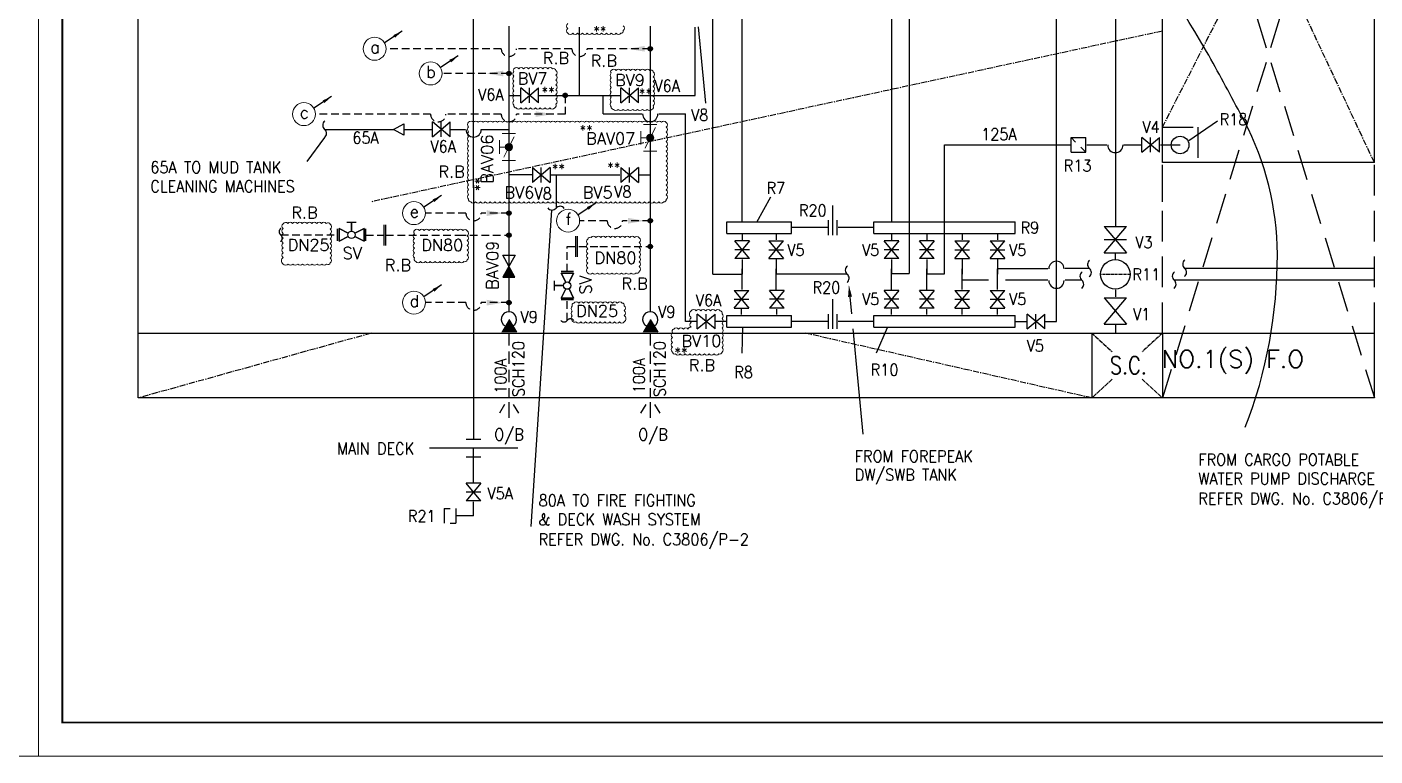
# Model space of a CAD drawing. Header units: millimetres. Extents: x 1638 to 3309, y -435 to 1865.
# Drawn here: x 2472.4 to 2751.9, y -434.9 to -283.7 of the extents above; entities that cross this region are included whole.
import ezdxf
from ezdxf.enums import TextEntityAlignment as Align

# ---------------------------------------------------------------- set-up
doc = ezdxf.new("R2010")
doc.units = ezdxf.units.MM
for name, pattern in [('CENTER', [2, 1.25, -0.25, 0.25, -0.25]), ('CENTER2', [1.125, 0.75, -0.125, 0.125, -0.125]), ('DASHEDX2', [1.5, 1, -0.5]), ('HIDDEN', [9.525, 6.35, -3.175]), ('HIDDEN2', [0.1875, 0.125, -0.0625]), ('SHORT_DASH', [3, 1.5, -1.5])]:
    doc.linetypes.add(name, pattern=pattern)
for name, color, linetype, lineweight in [('ballast', 1, 'HIDDEN', 25), ('Piping-Primary System', 8, 'Continuous', 15), ('Template', 7, 'Continuous', 0), ('VALVES', 7, 'Continuous', 15)]:
    doc.layers.add(name, color=color, linetype=linetype, lineweight=lineweight)
for name, color, linetype in [('Ballst existing', 1, 'DASHEDX2'), ('Frame', 243, 'Continuous'), ('Lining', 151, 'Continuous'), ('RED-1', 1, 'Continuous'), ('Ref-1', 6, 'CENTER'), ('Ref-2', 6, 'HIDDEN'), ('SymbolsOnDrawingSheet', 1, 'Continuous'), ('TEXT', 4, 'Continuous')]:
    doc.layers.add(name, color=color, linetype=linetype)
doc.styles.add('ROMANS', font='ROMANS.SHX')
doc.styles.add('SEDS_Romans', font='romans.shx')
doc.dimstyles.new('S1', dxfattribs={"dimtxt": 2, "dimasz": 2, "dimexe": 0.6, "dimexo": 0.7, "dimgap": 0.5, "dimtad": 1, "dimdec": 0, "dimtxsty": 'ROMANS', "dimcen": 0, "dimclrd": 1, "dimclre": 1, "dimclrt": 1, "dimadec": 0, "dimazin": 0, "dimtfac": 1, "dimtdec": 0, "dimtmove": 0, "dimatfit": 3, "dimfxl": 1, "dimlwd": -1, "dimlwe": -1, "dimarcsym": 1})

# ---------------------------------------------------------------- blocks, each defined once
blk = doc.blocks.new('BACK')
at = {"layer": 'Template', "ltscale": 30}
blk.add_lwpolyline([(0, 45428), (63809, 45428), (63809, 0), (0, 0)], close=True, dxfattribs=at)
blk = doc.blocks.new('Arrow ex')
at = {"layer": 'Ballst existing'}
blk.add_solid([(0, -0.59), (-3.53, 0), (0, 0.59)], dxfattribs=at)
blk.add_solid([(0, -0.59), (-3.53, 0), (0, 0.59)], dxfattribs=at)
blk = doc.blocks.new('BUT_VLV')
h = blk.add_hatch(color=1)
h.paths.add_polyline_path([(5038.49, -990.7, 0.116434), (5038.23, -989.63), (5036.09, -990.7), (5033.95, -991.77, 0.791418)])
h.paths.add_polyline_path([(5036.09, -990.7), (5038.23, -989.63, 0.284079), (5036.09, -988.3)])
h.paths.add_polyline_path([(5036.09, -988.3, 0.414214), (5033.7, -990.7, 0.116434), (5033.95, -991.77), (5036.09, -990.7)])
at = {"color": 1}
blk.add_circle((5036.09, -990.7), 2.4, dxfattribs=at)
at = {"layer": 'Piping-Primary System', "color": 1}
for p, q in [((5027.23, -986.27), (5027.23, -995.13)), ((5031.66, -984.4), (5040.52, -984.4)), ((5042.87, -987.31), (5036.09, -990.7)), ((5042.87, -987.31), (5036.09, -990.7)), ((5044.95, -986.27), (5044.95, -995.13)), ((5029.32, -994.08), (5036.09, -990.7)), ((5029.32, -994.08), (5036.09, -990.7))]:
    blk.add_line(p, q, dxfattribs=at)
blk.add_lwpolyline([(5036.09, -984.4), (5036.09, -990.7)], dxfattribs=at)
blk = doc.blocks.new('A$C22BA1FAA')
at = {"layer": 'ballast', "ltscale": 0.05, "xscale": -1}
blk.add_blockref('Arrow ex', (-3.53, 0), dxfattribs=at)
blk = doc.blocks.new('A$C72DB4BAD')
at = {"layer": 'TEXT'}
blk.add_leader([(-3.27, -2.97), (0, 0)], dimstyle='S1', override={"dimgap": 0.5, "dimtad": 0}, dxfattribs=at)

msp = doc.modelspace()

# ---------------------------------------------------------------- hatches: boundary and pattern name
at = {"layer": 'ballast'}
h = msp.add_hatch(color=1, dxfattribs=at)
h.dxf.hatch_style = 1
h.paths.add_polyline_path([(2601.62, -287.76), (2601.62, -288.66, 0.414214), (2602.06, -288.21, 0.414214)])
h.paths.add_polyline_path([(2601.62, -287.76, 0.414214), (2601.17, -288.21), (2601.62, -288.21)])
h.paths.add_polyline_path([(2601.62, -288.21), (2601.17, -288.21, 0.414214), (2601.62, -288.66)])
h = msp.add_hatch(color=1, dxfattribs=at)
h.dxf.hatch_style = 1
h.paths.add_polyline_path([(2601.62, -287.76), (2601.62, -288.66, 0.414214), (2602.06, -288.21, 0.414214)])
h.paths.add_polyline_path([(2601.62, -287.76, 0.414214), (2601.17, -288.21), (2601.62, -288.21)])
h.paths.add_polyline_path([(2601.62, -288.21), (2601.17, -288.21, 0.414214), (2601.62, -288.66)])
h = msp.add_hatch(color=1, dxfattribs=at)
h.dxf.hatch_style = 1
h.paths.add_polyline_path([(2572.31, -292.88), (2572.31, -293.77, 0.414214), (2572.76, -293.33, 0.414214)])
h.paths.add_polyline_path([(2572.31, -292.88, 0.414214), (2571.87, -293.33), (2572.31, -293.33)])
h.paths.add_polyline_path([(2572.31, -293.33), (2571.87, -293.33, 0.414214), (2572.31, -293.77)])
h = msp.add_hatch(color=1, dxfattribs=at)
h.dxf.hatch_style = 1
h.paths.add_polyline_path([(2583.98, -297.42), (2583.98, -298.31, 0.414214), (2584.42, -297.87, 0.414214)])
h.paths.add_polyline_path([(2583.98, -297.42, 0.414214), (2583.53, -297.87), (2583.98, -297.87)])
h.paths.add_polyline_path([(2583.98, -297.87), (2583.53, -297.87, 0.414214), (2583.98, -298.31)])
h = msp.add_hatch(color=1, dxfattribs=at)
h.dxf.hatch_style = 1
h.paths.add_polyline_path([(2583.98, -297.42), (2583.98, -298.31, 0.414214), (2584.42, -297.87, 0.414214)])
h.paths.add_polyline_path([(2583.98, -297.42, 0.414214), (2583.53, -297.87), (2583.98, -297.87)])
h.paths.add_polyline_path([(2583.98, -297.87), (2583.53, -297.87, 0.414214), (2583.98, -298.31)])
h = msp.add_hatch(color=1, dxfattribs=at)
h.dxf.hatch_style = 1
h.paths.add_polyline_path([(2572.31, -321.85), (2572.31, -322.74, 0.414214), (2572.76, -322.29, 0.414214)])
h.paths.add_polyline_path([(2572.31, -321.85, 0.414214), (2571.87, -322.29), (2572.31, -322.29)])
h.paths.add_polyline_path([(2572.31, -322.29), (2571.87, -322.29, 0.414214), (2572.31, -322.74)])
h = msp.add_hatch(color=1, dxfattribs=at)
h.dxf.hatch_style = 1
h.paths.add_polyline_path([(2601.62, -323.42), (2601.62, -324.32, 0.414214), (2602.06, -323.87, 0.414214)])
h.paths.add_polyline_path([(2601.62, -323.42, 0.414214), (2601.17, -323.87), (2601.62, -323.87)])
h.paths.add_polyline_path([(2601.62, -323.87), (2601.17, -323.87, 0.414214), (2601.62, -324.32)])
h = msp.add_hatch(color=1, dxfattribs=at)
h.dxf.hatch_style = 1
h.paths.add_polyline_path([(2572.31, -326.42), (2572.31, -327.31, 0.414214), (2572.76, -326.86, 0.414214)])
h.paths.add_polyline_path([(2572.31, -326.42, 0.414214), (2571.87, -326.86), (2572.31, -326.86)])
h.paths.add_polyline_path([(2572.31, -326.86), (2571.87, -326.86, 0.414214), (2572.31, -327.31)])
h = msp.add_hatch(color=1, dxfattribs=at)
h.dxf.hatch_style = 1
h.paths.add_polyline_path([(2601.62, -328.77), (2601.62, -329.66, 0.414214), (2602.06, -329.22, 0.414214)])
h.paths.add_polyline_path([(2601.62, -328.77, 0.414214), (2601.17, -329.22), (2601.62, -329.22)])
h.paths.add_polyline_path([(2601.62, -329.22), (2601.17, -329.22, 0.414214), (2601.62, -329.66)])
h = msp.add_hatch(color=1, dxfattribs=at)
h.dxf.hatch_style = 1
h.paths.add_polyline_path([(2573.51, -335.59), (2572.26, -333.27), (2570.97, -335.59)])
h = msp.add_hatch(color=1, dxfattribs=at)
h.dxf.hatch_style = 1
h.paths.add_polyline_path([(2572.31, -340.4), (2572.31, -341.29, 0.414214), (2572.76, -340.85, 0.414214)])
h.paths.add_polyline_path([(2572.31, -340.4, 0.414214), (2571.87, -340.85), (2572.31, -340.85)])
h.paths.add_polyline_path([(2572.31, -340.85), (2571.87, -340.85, 0.414214), (2572.31, -341.29)])

# ---------------------------------------------------------------- linework, layer by layer
at = {"color": 8}
for p, q in [((2574.76, -299.39), (2574.76, -296.34)), ((2574.76, -299.39), (2578.42, -296.34)), ((2578.42, -299.39), (2574.76, -296.34)), ((2576.59, -299.39), (2576.59, -296.34)), ((2578.42, -299.39), (2578.42, -296.34)), ((2595.51, -299.39), (2599.17, -296.34)), ((2599.17, -299.39), (2595.51, -296.34)), ((2595.51, -299.39), (2595.51, -296.34)), ((2597.34, -299.39), (2597.34, -296.34)), ((2599.17, -299.39), (2599.17, -296.34)), ((2548.39, -304.92), (2550.5, -303.75)), ((2550.5, -303.75), (2550.5, -306.09)), ((2560.1, -306.45), (2556.44, -303.39)), ((2556.44, -306.45), (2560.1, -303.39)), ((2556.44, -306.45), (2556.44, -303.39)), ((2558.27, -306.45), (2558.27, -303.39)), ((2560.1, -306.45), (2560.1, -303.39)), ((2550.5, -306.09), (2548.39, -304.92)), ((2707.23, -309.68), (2703.56, -306.63)), ((2703.56, -309.68), (2707.23, -306.63)), ((2703.56, -309.68), (2703.56, -306.63)), ((2705.39, -309.68), (2705.39, -306.63)), ((2707.23, -309.68), (2707.23, -306.63)), ((2577.19, -312.86), (2577.19, -315.91)), ((2580.86, -312.86), (2577.19, -315.91)), ((2577.19, -312.86), (2580.86, -315.91)), ((2579.02, -315.91), (2579.02, -312.86)), ((2580.86, -312.86), (2580.86, -315.91)), ((2595.51, -312.86), (2595.51, -315.91)), ((2599.17, -312.86), (2595.51, -315.91)), ((2595.51, -312.86), (2599.17, -315.91)), ((2597.34, -315.91), (2597.34, -312.86)), ((2599.17, -312.86), (2599.17, -315.91)), ((2639.46, -326.83), (2639.46, -320.72)), ((2638.55, -326.83), (2638.55, -323.77)), ((2640.38, -326.83), (2640.38, -323.77)), ((2695.77, -325.03), (2700.35, -325.03)), ((2695.77, -325.03), (2700.35, -330.52)), ((2695.77, -330.52), (2700.35, -325.03)), ((2622.2, -328.05), (2619.15, -331.71)), ((2622.2, -331.71), (2619.15, -328.05)), ((2622.2, -328.05), (2619.15, -328.05)), ((2622.2, -329.88), (2619.15, -329.88)), ((2626.2, -331.71), (2629.25, -328.05)), ((2626.2, -328.05), (2629.25, -331.71)), ((2626.2, -328.05), (2629.25, -328.05)), ((2626.2, -329.88), (2629.25, -329.88)), ((2653.2, -331.71), (2650.15, -328.05)), ((2653.2, -328.05), (2650.15, -331.71)), ((2653.2, -328.05), (2650.15, -328.05)), ((2653.2, -329.88), (2650.15, -329.88)), ((2660.53, -328.05), (2657.47, -331.71)), ((2660.53, -331.71), (2657.47, -328.05)), ((2660.53, -328.05), (2657.47, -328.05)), ((2660.53, -329.88), (2657.47, -329.88)), ((2664.8, -331.71), (2667.85, -328.05)), ((2664.8, -328.05), (2667.85, -331.71)), ((2664.8, -328.05), (2667.85, -328.05)), ((2664.8, -329.88), (2667.85, -329.88)), ((2672.12, -328.05), (2675.18, -331.71)), ((2672.12, -331.71), (2675.18, -328.05)), ((2672.12, -328.05), (2675.18, -328.05)), ((2672.12, -329.88), (2675.18, -329.88)), ((2695.77, -327.77), (2700.35, -327.77)), ((2622.2, -331.71), (2619.15, -331.71)), ((2626.2, -331.71), (2629.25, -331.71)), ((2653.2, -331.71), (2650.15, -331.71)), ((2660.53, -331.71), (2657.47, -331.71)), ((2664.8, -331.71), (2667.85, -331.71)), ((2672.12, -331.71), (2675.18, -331.71)), ((2695.77, -330.52), (2700.35, -330.52)), ((2619.02, -338.33), (2622.07, -338.33)), ((2619.02, -338.33), (2622.07, -342)), ((2619.02, -342), (2622.07, -338.33)), ((2619.02, -340.16), (2622.07, -340.16)), ((2629.39, -342), (2626.34, -338.33)), ((2629.39, -338.33), (2626.34, -342)), ((2629.39, -338.33), (2626.34, -338.33)), ((2629.39, -340.16), (2626.34, -340.16)), ((2639.46, -346.27), (2639.46, -340.16)), ((2653.2, -342), (2650.15, -338.33)), ((2653.2, -338.33), (2650.15, -342)), ((2653.2, -338.33), (2650.15, -338.33)), ((2653.2, -340.16), (2650.15, -340.16)), ((2660.53, -338.33), (2657.47, -338.33)), ((2660.53, -338.33), (2657.47, -342)), ((2660.53, -342), (2657.47, -338.33)), ((2660.53, -340.16), (2657.47, -340.16)), ((2664.8, -342), (2667.85, -338.33)), ((2664.8, -338.33), (2667.85, -342)), ((2664.8, -338.33), (2667.85, -338.33)), ((2664.8, -340.16), (2667.85, -340.16)), ((2672.12, -338.33), (2675.18, -338.33)), ((2672.12, -338.33), (2675.18, -342)), ((2672.12, -342), (2675.18, -338.33)), ((2672.12, -340.16), (2675.18, -340.16)), ((2695.78, -339.86), (2700.36, -345.35)), ((2695.78, -345.35), (2700.36, -339.86)), ((2695.78, -339.86), (2700.36, -339.86)), ((2615.05, -346.27), (2611.38, -343.22)), ((2611.38, -346.27), (2615.05, -343.22)), ((2611.38, -346.27), (2611.38, -343.22)), ((2613.21, -346.27), (2613.21, -343.22)), ((2615.05, -346.27), (2615.05, -343.22)), ((2619.02, -342), (2622.07, -342)), ((2629.39, -342), (2626.34, -342)), ((2638.55, -346.27), (2638.55, -343.22)), ((2640.38, -346.27), (2640.38, -343.22)), ((2653.2, -342), (2650.15, -342)), ((2660.53, -342), (2657.47, -342)), ((2664.8, -342), (2667.85, -342)), ((2672.12, -342), (2675.18, -342)), ((2679.75, -346.27), (2679.75, -343.22)), ((2683.42, -346.27), (2679.75, -343.22)), ((2679.75, -346.27), (2683.42, -343.22)), ((2681.59, -346.27), (2681.59, -343.22)), ((2683.42, -346.27), (2683.42, -343.22)), ((2695.78, -345.35), (2700.36, -345.35)), ((2555.83, -370.99), (2574.14, -370.99)), ((2563.46, -369.16), (2566.51, -369.16)), ((2563.46, -372.82), (2566.51, -372.82)), ((2566.51, -381.98), (2563.46, -378.32)), ((2566.51, -378.32), (2563.46, -381.98)), ((2566.51, -378.32), (2563.46, -378.32)), ((2566.51, -380.15), (2563.46, -380.15)), ((2566.51, -381.98), (2563.46, -381.98))]:
    msp.add_line(p, q, dxfattribs=at)
at = {"color": 8, "linetype": 'HIDDEN'}
for p, q in [((2707.84, -319.94), (2707.84, -296.75)), ((2707.84, -347.19), (2707.84, -296.75)), ((2751.79, -347.19), (2751.79, -296.75)), ((2707.84, -304.49), (2715.16, -304.49)), ((2715.16, -304.49), (2715.16, -311.82))]:
    msp.add_line(p, q, dxfattribs=at)
at = {"color": 8, "linetype": 'Continuous'}
for p, q in [((2688.91, -309.68), (2688.91, -306.63)), ((2688.91, -306.63), (2691.96, -306.63)), ((2691.96, -309.68), (2691.96, -306.63)), ((2662.66, -308.16), (2688.73, -308.16)), ((2688.91, -309.68), (2691.96, -309.68)), ((2692.15, -308.16), (2696.3, -308.16)), ((2699.84, -308.16), (2703.38, -308.16)), ((2707.41, -308.16), (2711.5, -308.16)), ((2617.49, -324.08), (2630.92, -324.08)), ((2617.49, -326.52), (2617.49, -324.08)), ((2630.92, -326.52), (2630.92, -324.08)), ((2648.01, -324.08), (2677.31, -324.08)), ((2648.01, -326.52), (2648.01, -324.08)), ((2677.31, -326.52), (2677.31, -324.08)), ((2617.49, -326.52), (2630.92, -326.52)), ((2648.01, -326.52), (2677.31, -326.52)), ((2643.04, -339.63), (2643.37, -343.2)), ((2617.49, -343.52), (2630.92, -343.52)), ((2617.49, -345.96), (2617.49, -343.52)), ((2630.92, -345.96), (2630.92, -343.52)), ((2648.01, -343.52), (2677.31, -343.52)), ((2648.01, -345.96), (2648.01, -343.52)), ((2677.31, -345.96), (2677.31, -343.52)), ((2572.31, -344.32), (2573.9, -347)), ((2601.62, -344.32), (2603.2, -347)), ((2617.49, -345.96), (2630.92, -345.96)), ((2643.66, -346.29), (2645.7, -368.13)), ((2648.01, -345.96), (2677.31, -345.96)), ((2693.19, -347.19), (2693.19, -360.62)), ((2707.84, -347.19), (2707.84, -360.62)), ((2751.79, -360.62), (2751.79, -347.19)), ((2751.79, -360.62), (2495.4, -360.62)), ((2571.41, -361.96), (2570.33, -363.76)), ((2572.31, -361.48), (2572.31, -364.75)), ((2573.21, -361.96), (2574.3, -363.76)), ((2600.71, -361.96), (2599.63, -363.76)), ((2601.62, -361.48), (2601.62, -364.75)), ((2602.52, -361.96), (2603.6, -363.76)), ((2558.88, -383.51), (2560.1, -383.51)), ((2558.88, -383.51), (2558.88, -386.56)), ((2561.33, -383.51), (2561.33, -386.56)), ((2560.1, -386.56), (2561.33, -386.56))]:
    msp.add_line(p, q, dxfattribs=at)
at = {"color": 8, "linetype": 'SHORT_DASH'}
msp.add_line((2691.96, -309.68), (2688.91, -306.63), dxfattribs=at)
at = {"color": 8, "linetype": 'HIDDEN2'}
msp.add_line((2695.02, -334.98), (2701.12, -334.98), dxfattribs=at)
at = {"color": 8, "linetype": 'CENTER2'}
for p, q in [((2693.19, -347.19), (2697.4, -351.05)), ((2707.84, -347.19), (2703.62, -351.05)), ((2697.4, -356.75), (2693.19, -360.62)), ((2703.62, -356.75), (2707.84, -360.62))]:
    msp.add_line(p, q, dxfattribs=at)
at = {"color": 8, "linetype": 'Continuous'}
for points in [[(2611.53, -283.64), (2613.06, -299.52)], [(2713.28, -307.25), (2719.27, -303.14)], [(2534.05, -306.63), (2530.4, -311.56)], [(2623.75, -324.17), (2626.63, -318.94)], [(2581.17, -321.66), (2576.87, -387.3)], [(2620.74, -346.06), (2620.64, -351.32)], [(2650.77, -346.06), (2648.45, -351.32)]]:
    msp.add_lwpolyline(points, dxfattribs=at)
at = {"color": 1}
for points in [[(2538.68, -324.13), (2539.67, -324.13), (2540.65, -324.13)], [(2536.75, -328.06), (2536.75, -325.55)], [(2537.09, -328.06), (2537.09, -325.55)], [(2542.26, -328.1), (2542.26, -325.51)], [(2542.62, -328.06), (2542.62, -325.55)], [(2546.41, -329), (2546.41, -324.73)], [(2546.79, -329), (2546.79, -324.73)], [(2586.18, -331.36), (2586.18, -327.09)], [(2586.55, -331.36), (2586.55, -327.09)], [(2585.71, -334.73), (2583.12, -334.73)], [(2585.67, -334.36), (2583.15, -334.36)], [(2581.73, -338.3), (2581.73, -337.31), (2581.73, -336.34)], [(2585.67, -339.9), (2583.15, -339.9)], [(2585.67, -340.24), (2583.15, -340.24)]]:
    msp.add_lwpolyline(points, dxfattribs=at)
for points in [[(2539.67, -326.03), (2539.67, -324.13)], [(2538.98, -326.47), (2537.09, -325.51)], [(2537.09, -325.51), (2537.09, -328.1)], [(2540.36, -326.47), (2542.26, -325.51)], [(2542.26, -325.51), (2542.26, -328.1)], [(2537.09, -328.1), (2538.98, -327.16)], [(2542.26, -328.1), (2540.36, -327.16)], [(2584.08, -336.63), (2583.12, -334.73)], [(2583.12, -334.73), (2585.71, -334.73)], [(2585.71, -334.73), (2584.77, -336.63)], [(2583.64, -337.31), (2581.73, -337.31)], [(2584.08, -338), (2583.12, -339.9)], [(2585.71, -339.9), (2584.77, -338)], [(2583.12, -339.9), (2585.71, -339.9)]]:
    msp.add_lwpolyline(points, close=True, dxfattribs=at)
at = {"color": 8, "linetype": 'Continuous'}
for centre, radius in [((2711.5, -308.16), 1.83), ((2698.07, -334.98), 3.05)]:
    msp.add_circle(centre, radius, dxfattribs=at)
at = {"color": 1}
for centre in [(2539.66, -326.8), (2584.4, -337.32)]:
    msp.add_circle(centre, 0.764, dxfattribs=at)
at = {"color": 8, "linetype": 'Continuous'}
for centre, radius, start, end in [((2521.74, -400.74), 225.09, 31.2901, 36.5794), ((2555.28, -380.36), 185.84, 28.9531, 31.2901), ((2122.52, -619.78), 680.42, 27.73175, 28.95306), ((2601.62, -301.73), 1.59, 180, 0), ((2534.77, -304.08), 1.08, 126.7516, 230.8301), ((2671.72, -331.05), 59.95, 0.2037, 27.7317), ((2533.4, -305.76), 1.08, 306.7516, 50.8301), ((2564.99, -304.92), 1.59, 180, 0), ((2698.07, -308.16), 1.59, 180, 0), ((2581.24, -320.58), 1.08, 216.7516, 320.8301), ((2582.92, -321.95), 1.08, 36.7516, 140.8301), ((2685.86, -333.85), 1.59, 0, 180), ((2693.38, -332.91), 1.08, 126.7516, 230.8301), ((2713.12, -332.91), 1.08, 126.7516, 230.8301), ((2633.67, -331.19), 98, 338.7545, 0.2037), ((2643.15, -334.14), 1.08, 126.7516, 230.8301), ((2641.78, -335.82), 1.08, 306.7516, 50.8301), ((2691.81, -335.36), 1.08, 126.7516, 230.8301), ((2692.01, -334.6), 1.08, 306.7516, 50.8301), ((2710.96, -335.36), 1.08, 126.7516, 230.8301), ((2711.75, -334.6), 1.08, 306.7516, 50.8301), ((2685.86, -336.29), 1.59, 180, 0), ((2690.44, -337.04), 1.08, 306.7516, 50.8301), ((2709.59, -337.04), 1.08, 306.7516, 50.8301), ((2572.31, -344.32), 1.59, 300.5792, 239.4208), ((2601.62, -344.32), 1.59, 300.5792, 239.4208)]:
    msp.add_arc(centre, radius, start, end, dxfattribs=at)
for points in [[(2642.64, -339.67), (2642.81, -337.2), (2643.45, -339.59)], [(2570.73, -347), (2572.31, -344.32), (2573.9, -347)], [(2600.03, -347), (2601.62, -344.32), (2603.2, -347)]]:
    msp.add_solid(points, dxfattribs=at)
at = {"layer": 'ballast', "ltscale": 0.25}
for p, q in [((2570.73, -288.21), (2546.83, -288.21)), ((2585.38, -288.21), (2573.9, -288.21)), ((2601.62, -288.21), (2588.55, -288.21)), ((2572.31, -293.33), (2558.47, -293.33)), ((2583.98, -297.87), (2583.98, -301.76)), ((2556.08, -301.76), (2532.18, -301.76)), ((2570.73, -301.76), (2559.25, -301.76)), ((2583.98, -301.76), (2573.9, -301.76)), ((2563.4, -322.29), (2555, -322.29)), ((2572.31, -322.29), (2566.58, -322.29)), ((2592.7, -323.87), (2586.97, -323.87)), ((2601.62, -323.87), (2595.88, -323.87)), ((2563.4, -340.85), (2555, -340.85)), ((2572.31, -340.85), (2566.58, -340.85))]:
    msp.add_line(p, q, dxfattribs=at)
at = {"layer": 'ballast', "linetype": 'Continuous', "lineweight": 0}
msp.add_lwpolyline([(2596, -283.44, -0.520567), (2596, -284.44, -0.520567), (2595.54, -284.97, -0.520567), (2594.54, -284.97, -0.520567), (2593.54, -284.97, -0.520567), (2592.54, -284.97, -0.520567), (2591.54, -284.97, -0.520567), (2590.54, -284.97, -0.520567), (2589.54, -284.97, -0.520567), (2588.54, -284.97, -0.520567), (2587.54, -284.97, -0.520567), (2586.54, -284.97, -0.520567), (2585.54, -284.97, -0.520567), (2584.54, -284.97, -0.520567), (2584.52, -284, -0.520567), (2584.52, -283, -0.520567)], format="xyb", dxfattribs=at)
for points in [[(2573.36, -292.36, -0.520567), (2574.36, -292.36, -0.520567), (2575.36, -292.36, -0.520567), (2576.36, -292.36, -0.520567), (2577.36, -292.36, -0.520567), (2578.36, -292.36, -0.520567), (2579.36, -292.36, -0.520567), (2580.36, -292.36, -0.520567), (2581.36, -292.36, -0.520567), (2582.03, -292.69, -0.520567), (2582.03, -293.69, -0.520567), (2582.03, -294.69, -0.520567), (2582.03, -295.69, -0.520567), (2582.03, -296.69, -0.520567), (2582.03, -297.69, -0.520567), (2582.03, -298.69, -0.520567), (2582.03, -299.69, -0.520567), (2581.8, -300.46, -0.520567), (2580.8, -300.46, -0.520567), (2579.8, -300.46, -0.520567), (2578.8, -300.46, -0.520567), (2577.8, -300.46, -0.520567), (2576.8, -300.46, -0.520567), (2575.8, -300.46, -0.520567), (2574.8, -300.46, -0.520567), (2573.8, -300.46, -0.520567), (2573.36, -299.91, -0.520567), (2573.36, -298.91, -0.520567), (2573.36, -297.91, -0.520567), (2573.36, -296.91, -0.520567), (2573.36, -295.91, -0.520567), (2573.36, -294.91, -0.520567), (2573.36, -293.91, -0.520567), (2573.36, -292.91, -0.520567)], [(2593.54, -292.69, -0.520567), (2594.54, -292.69, -0.520567), (2595.54, -292.69, -0.520567), (2596.54, -292.69, -0.520567), (2597.54, -292.69, -0.520567), (2598.54, -292.69, -0.520567), (2599.54, -292.69, -0.520567), (2600.54, -292.69, -0.520567), (2601.54, -292.69, -0.520567), (2602.21, -293.01, -0.520567), (2602.21, -294.01, -0.520567), (2602.21, -295.01, -0.520567), (2602.21, -296.01, -0.520567), (2602.21, -297.01, -0.520567), (2602.21, -298.01, -0.520567), (2602.21, -299.01, -0.520567), (2602.21, -300.01, -0.520567), (2601.98, -300.78, -0.520567), (2600.98, -300.78, -0.520567), (2599.98, -300.78, -0.520567), (2598.98, -300.78, -0.520567), (2597.98, -300.78, -0.520567), (2596.98, -300.78, -0.520567), (2595.98, -300.78, -0.520567), (2594.98, -300.78, -0.520567), (2593.98, -300.78, -0.520567), (2593.54, -300.23, -0.520567), (2593.54, -299.23, -0.520567), (2593.54, -298.23, -0.520567), (2593.54, -297.23, -0.520567), (2593.54, -296.23, -0.520567), (2593.54, -295.23, -0.520567), (2593.54, -294.23, -0.520567), (2593.54, -293.23, -0.520567)], [(2563.95, -303.45, -0.520567), (2564.95, -303.45, -0.520567), (2565.95, -303.45, -0.520567), (2566.95, -303.45, -0.520567), (2567.95, -303.45, -0.520567), (2568.95, -303.45, -0.520567), (2569.95, -303.45, -0.520567), (2570.95, -303.45, -0.520567), (2571.95, -303.45, -0.520567), (2572.95, -303.45, -0.520567), (2573.95, -303.45, -0.520567), (2574.95, -303.45, -0.520567), (2575.95, -303.45, -0.520567), (2576.95, -303.45, -0.520567), (2577.95, -303.45, -0.520567), (2578.95, -303.45, -0.520567), (2579.95, -303.45, -0.520567), (2580.95, -303.45, -0.520567), (2581.95, -303.45, -0.520567), (2582.95, -303.45, -0.520567), (2583.95, -303.45, -0.520567), (2584.95, -303.45, -0.520567), (2585.95, -303.45, -0.520567), (2586.95, -303.45, -0.520567), (2587.95, -303.45, -0.520567), (2588.95, -303.45, -0.520567), (2589.95, -303.45, -0.520567), (2590.95, -303.45, -0.520567), (2591.95, -303.45, -0.520567), (2592.95, -303.45, -0.520567), (2593.95, -303.45, -0.520567), (2594.95, -303.45, -0.520567), (2595.95, -303.45, -0.520567), (2596.95, -303.45, -0.520567), (2597.95, -303.45, -0.520567), (2598.95, -303.45, -0.520567), (2599.95, -303.45, -0.520567), (2600.95, -303.45, -0.520567), (2601.95, -303.45, -0.520567), (2602.95, -303.45, -0.520567), (2603.95, -303.45, -0.520567), (2604.93, -303.47, -0.520567), (2604.93, -304.47, -0.520567), (2604.93, -305.47, -0.520567), (2604.93, -306.47, -0.520567), (2604.93, -307.47, -0.520567), (2604.93, -308.47, -0.520567), (2604.93, -309.47, -0.520567), (2604.93, -310.47, -0.520567), (2604.93, -311.47, -0.520567), (2604.93, -312.47, -0.520567), (2604.93, -313.47, -0.520567), (2604.93, -314.47, -0.520567), (2604.93, -315.47, -0.520567), (2604.93, -316.47, -0.520567), (2604.93, -317.47, -0.520567), (2604.93, -318.47, -0.520567), (2604.93, -319.47, -0.520567), (2604.41, -319.94, -0.520567), (2603.41, -319.94, -0.520567), (2602.41, -319.94, -0.520567), (2601.41, -319.94, -0.520567), (2600.41, -319.94, -0.520567), (2599.41, -319.94, -0.520567), (2598.41, -319.94, -0.520567), (2597.41, -319.94, -0.520567), (2596.41, -319.94, -0.520567), (2595.41, -319.94, -0.520567), (2594.41, -319.94, -0.520567), (2593.41, -319.94, -0.520567), (2592.41, -319.94, -0.520567), (2591.41, -319.94, -0.520567), (2590.41, -319.94, -0.520567), (2589.41, -319.94, -0.520567), (2588.41, -319.94, -0.520567), (2587.41, -319.94, -0.520567), (2586.41, -319.94, -0.520567), (2585.41, -319.94, -0.520567), (2584.41, -319.94, -0.520567), (2583.41, -319.94, -0.520567), (2582.41, -319.94, -0.520567), (2581.41, -319.94, -0.520567), (2580.41, -319.94, -0.520567), (2579.41, -319.94, -0.520567), (2578.41, -319.94, -0.520567), (2577.41, -319.94, -0.520567), (2576.41, -319.94, -0.520567), (2575.41, -319.94, -0.520567), (2574.41, -319.94, -0.520567), (2573.41, -319.94, -0.520567), (2572.41, -319.94, -0.520567), (2571.41, -319.94, -0.520567), (2570.41, -319.94, -0.520567), (2569.41, -319.94, -0.520567), (2568.41, -319.94, -0.520567), (2567.41, -319.94, -0.520567), (2566.41, -319.94, -0.520567), (2565.41, -319.94, -0.520567), (2564.41, -319.94, -0.520567), (2563.95, -319.4, -0.520567), (2563.95, -318.4, -0.520567), (2563.95, -317.4, -0.520567), (2563.95, -316.4, -0.520567), (2563.95, -315.4, -0.520567), (2563.95, -314.4, -0.520567), (2563.95, -313.4, -0.520567), (2563.95, -312.4, -0.520567), (2563.95, -311.4, -0.520567), (2563.95, -310.4, -0.520567), (2563.95, -309.4, -0.520567), (2563.95, -308.4, -0.520567), (2563.95, -307.4, -0.520567), (2563.95, -306.4, -0.520567), (2563.95, -305.4, -0.520567), (2563.95, -304.4, -0.520567)], [(2525.51, -332.85, 0.520567), (2526.51, -332.85, 0.520567), (2527.51, -332.85, 0.520567), (2528.51, -332.85, 0.520567), (2529.51, -332.85, 0.520567), (2530.51, -332.85, 0.520567), (2531.51, -332.85, 0.520567), (2532.51, -332.85, 0.520567), (2533.51, -332.85, 0.520567), (2534.51, -332.85, 0.520567), (2535.26, -332.6, 0.520567), (2535.26, -331.6, 0.520567), (2535.26, -330.6, 0.520567), (2535.26, -329.6, 0.520567), (2535.26, -328.6, 0.520567), (2535.26, -327.6, 0.520567), (2535.26, -326.6, 0.520567), (2535.26, -325.6, 0.520567), (2535.26, -324.6, 0.520567), (2534.44, -324.42, 0.520567), (2533.44, -324.42, 0.520567), (2532.44, -324.42, 0.520567), (2531.44, -324.42, 0.520567), (2530.44, -324.42, 0.520567), (2529.44, -324.42, 0.520567), (2528.44, -324.42, 0.520567), (2527.44, -324.42, 0.520567), (2526.44, -324.42, 0.520567), (2525.51, -324.49, 0.520567), (2525.51, -325.49, 0.520567), (2525.51, -326.49, 0.520567), (2525.51, -327.49, 0.520567), (2525.51, -328.49, 0.520567), (2525.51, -329.49, 0.520567), (2525.51, -330.49, 0.520567), (2525.51, -331.49, 0.520567)], [(2552.74, -325.89, -0.520567), (2553.74, -325.89, -0.520567), (2554.74, -325.89, -0.520567), (2555.74, -325.89, -0.520567), (2556.74, -325.89, -0.520567), (2557.74, -325.89, -0.520567), (2558.74, -325.89, -0.520567), (2559.74, -325.89, -0.520567), (2560.74, -325.89, -0.520567), (2561.74, -325.89, -0.520567), (2562.74, -325.89, -0.520567), (2563.65, -325.98, -0.520567), (2563.65, -326.98, -0.520567), (2563.65, -327.98, -0.520567), (2563.65, -328.98, -0.520567), (2563.65, -329.98, -0.520567), (2563.65, -330.98, -0.520567), (2563.65, -331.98, -0.520567), (2562.98, -332.31, -0.520567), (2561.98, -332.31, -0.520567), (2560.98, -332.31, -0.520567), (2559.98, -332.31, -0.520567), (2558.98, -332.31, -0.520567), (2557.98, -332.31, -0.520567), (2556.98, -332.31, -0.520567), (2555.98, -332.31, -0.520567), (2554.98, -332.31, -0.520567), (2553.98, -332.31, -0.520567), (2552.98, -332.31, -0.520567), (2552.74, -331.55, -0.520567), (2552.74, -330.55, -0.520567), (2552.74, -329.55, -0.520567), (2552.74, -328.55, -0.520567), (2552.74, -327.55, -0.520567), (2552.74, -326.55, -0.520567)], [(2588.65, -334.71, 0.520567), (2589.65, -334.71, 0.520567), (2590.65, -334.71, 0.520567), (2591.65, -334.71, 0.520567), (2592.65, -334.71, 0.520567), (2593.65, -334.71, 0.520567), (2594.65, -334.71, 0.520567), (2595.65, -334.71, 0.520567), (2596.65, -334.71, 0.520567), (2597.65, -334.71, 0.520567), (2598.65, -334.71, 0.520567), (2599.33, -334.39, 0.520567), (2599.33, -333.39, 0.520567), (2599.33, -332.39, 0.520567), (2599.33, -331.39, 0.520567), (2599.33, -330.39, 0.520567), (2599.33, -329.39, 0.520567), (2599.33, -328.39, 0.520567), (2599.33, -327.39, 0.520567), (2598.36, -327.36, 0.520567), (2597.36, -327.36, 0.520567), (2596.36, -327.36, 0.520567), (2595.36, -327.36, 0.520567), (2594.36, -327.36, 0.520567), (2593.36, -327.36, 0.520567), (2592.36, -327.36, 0.520567), (2591.36, -327.36, 0.520567), (2590.36, -327.36, 0.520567), (2589.36, -327.36, 0.520567), (2588.65, -327.66, 0.520567), (2588.65, -328.66, 0.520567), (2588.65, -329.66, 0.520567), (2588.65, -330.66, 0.520567), (2588.65, -331.66, 0.520567), (2588.65, -332.66, 0.520567), (2588.65, -333.66, 0.520567)], [(2596.22, -344.83, -0.520567), (2595.22, -344.83, -0.520567), (2594.22, -344.83, -0.520567), (2593.22, -344.83, -0.520567), (2592.22, -344.83, -0.520567), (2591.22, -344.83, -0.520567), (2590.22, -344.83, -0.520567), (2589.22, -344.83, -0.520567), (2588.22, -344.83, -0.520567), (2587.22, -344.83, -0.520567), (2586.22, -344.83, -0.520567), (2585.45, -344.59, -0.520567), (2585.45, -343.59, -0.520567), (2585.45, -342.59, -0.520567), (2585.45, -341.59, -0.520567), (2585.79, -340.94, -0.520567), (2586.79, -340.94, -0.520567), (2587.79, -340.94, -0.520567), (2588.79, -340.94, -0.520567), (2589.79, -340.94, -0.520567), (2590.79, -340.94, -0.520567), (2591.79, -340.94, -0.520567), (2592.79, -340.94, -0.520567), (2593.79, -340.94, -0.520567), (2594.79, -340.94, -0.520567), (2595.79, -340.94, -0.520567), (2596.22, -341.51, -0.520567), (2596.22, -342.51, -0.520567), (2596.22, -343.51, -0.520567)], [(2610.12, -342.53, -0.520567), (2611.12, -342.53, -0.520567), (2612.12, -342.53, -0.520567), (2613.12, -342.53, -0.520567), (2614.12, -342.53, -0.520567), (2615.12, -342.53, -0.520567), (2616.12, -342.53, -0.520567), (2616.5, -343.15, -0.520567), (2616.5, -344.15, -0.520567), (2616.5, -345.15, -0.520567), (2616.5, -346.15, -0.520567), (2616.5, -347.15, -0.520567), (2616.5, -348.15, -0.520567), (2616.5, -349.15, -0.520567), (2616.5, -350.15, -0.520567), (2616.5, -351.15, -0.520567), (2615.84, -351.49, -0.520567), (2614.84, -351.49, -0.520567), (2613.84, -351.49, -0.520567), (2612.84, -351.49, -0.520567), (2611.84, -351.49, -0.520567), (2610.84, -351.49, -0.520567), (2609.84, -351.49, -0.520567), (2608.84, -351.49, -0.520567), (2607.84, -351.49, -0.520567), (2606.84, -351.49, -0.520567), (2606.24, -351.09, -0.520567), (2606.24, -350.09, -0.520567), (2606.24, -349.09, -0.520567), (2606.24, -348.09, -0.520567), (2606.24, -347.09, -0.520567), (2606.48, -346.33, -0.520567), (2607.48, -346.33, -0.520567), (2608.48, -346.33, -0.520567), (2609.48, -346.33, -0.520567), (2610.12, -345.97, -0.520567), (2610.12, -344.97, -0.520567), (2610.12, -343.97, -0.520567)]]:
    msp.add_lwpolyline(points, format="xyb", close=True, dxfattribs=at)
at = {"layer": 'ballast', "ltscale": 0.25}
for points in [[(2524.99, -325.47, 0.496025), (2524.99, -326.81, -0.496038), (2524.99, -328.15)], [(2583.07, -344.53, 0.496025), (2584.41, -344.53, -0.496038), (2585.75, -344.53)]]:
    msp.add_lwpolyline(points, format="xyb", dxfattribs=at)
for points in [[(2524.99, -326.81), (2536.75, -326.8)], [(2542.62, -326.86), (2546.41, -326.86)], [(2546.79, -326.86), (2561.85, -326.86), (2572.31, -326.86)], [(2584.41, -329.22), (2591.15, -329.22), (2601.62, -329.22)], [(2584.41, -334.36), (2584.41, -329.22)], [(2584.41, -344.53), (2584.41, -340.24)]]:
    msp.add_lwpolyline(points, dxfattribs=at)
at = {"layer": 'ballast'}
msp.add_lwpolyline([(2573.51, -335.59), (2571.05, -331.02), (2573.58, -331.02), (2571.05, -335.59)], close=True, dxfattribs=at)
for centre in [(2601.62, -288.21), (2601.62, -288.21), (2572.31, -293.33), (2572.31, -322.29), (2601.62, -323.87), (2572.31, -326.86), (2572.31, -340.85)]:
    msp.add_circle(centre, 0.446, dxfattribs=at)
at = {"layer": 'ballast', "color": 8}
for centre in [(2583.98, -297.87), (2583.98, -297.87), (2601.62, -329.22)]:
    msp.add_circle(centre, 0.446, dxfattribs=at)
at = {"layer": 'ballast', "ltscale": 0.25}
for centre in [(2572.31, -288.21), (2586.96, -288.21), (2557.66, -301.76), (2572.31, -301.76), (2564.99, -322.29), (2594.29, -323.87), (2564.99, -340.85)]:
    msp.add_arc(centre, 1.59, 180, 0, dxfattribs=at)
at = {"layer": 'Frame', "color": 8}
for p, q in [((2564.99, -317.02), (2564.99, -192.79)), ((2564.99, -316.47), (2564.99, -369.16))]:
    msp.add_line(p, q, dxfattribs=at)
at = {"layer": 'Lining', "color": 8}
for p, q in [((2698.07, -221.16), (2698.07, -325.03)), ((2620.68, -324.08), (2620.68, -248.75)), ((2685.86, -344.74), (2685.86, -262.79)), ((2651.67, -267.06), (2651.67, -324.08)), ((2614.57, -334.98), (2614.57, -271.95)), ((2655.34, -272.33), (2655.34, -334.79)), ((2572.31, -283.55), (2572.31, -342.73)), ((2586.96, -297.87), (2586.96, -283.73)), ((2601.62, -283.55), (2601.62, -342.73)), ((2610.91, -297.87), (2610.91, -283.73)), ((2572.31, -297.87), (2574.76, -297.87)), ((2578.42, -297.87), (2595.33, -297.87)), ((2591.85, -301.73), (2591.85, -297.87)), ((2599.36, -297.87), (2610.91, -297.87)), ((2591.85, -301.73), (2599.85, -301.73)), ((2603.39, -301.73), (2608.94, -301.73)), ((2608.94, -344.74), (2608.94, -301.73)), ((2534.09, -304.92), (2548.39, -304.92)), ((2550.5, -304.92), (2556.26, -304.92)), ((2560.29, -304.92), (2563.22, -304.92)), ((2566.58, -304.92), (2572.31, -304.92)), ((2662.66, -334.89), (2662.66, -308.16)), ((2577.19, -314.38), (2572.31, -314.38)), ((2580.86, -314.38), (2595.33, -314.38)), ((2582.08, -314.38), (2582.08, -321.26)), ((2599.36, -314.38), (2601.62, -314.38)), ((2620.68, -326.7), (2620.68, -327.86)), ((2627.73, -326.7), (2627.73, -327.86)), ((2638.37, -325.3), (2630.92, -325.3)), ((2648.01, -325.3), (2640.56, -325.3)), ((2651.67, -326.7), (2651.67, -327.86)), ((2659, -326.7), (2659, -327.86)), ((2666.32, -326.7), (2666.32, -327.86)), ((2673.65, -326.7), (2673.65, -327.86)), ((2608.94, -330.19), (2608.94, -328.97)), ((2620.68, -331.89), (2620.68, -334.98)), ((2627.73, -331.89), (2627.73, -334.98)), ((2651.67, -331.89), (2651.67, -334.98)), ((2659, -331.89), (2659, -334.98)), ((2666.32, -331.89), (2666.32, -334.98)), ((2673.65, -331.89), (2673.65, -334.98)), ((2698.06, -330.7), (2698.06, -331.92)), ((2614.57, -334.98), (2620.68, -334.98)), ((2620.68, -338.15), (2620.68, -333.85)), ((2627.73, -338.15), (2627.73, -333.85)), ((2642.46, -334.98), (2627.73, -334.98)), ((2651.67, -338.15), (2651.67, -333.85)), ((2651.67, -334.79), (2655.34, -334.79)), ((2659, -338.15), (2659, -333.85)), ((2659, -334.89), (2662.66, -334.89)), ((2666.32, -338.15), (2666.32, -333.85)), ((2673.65, -338.15), (2673.65, -333.85)), ((2684.09, -333.85), (2673.65, -333.85)), ((2692.7, -333.75), (2687.63, -333.75)), ((2751.79, -333.75), (2712.43, -333.75)), ((2717.15, -333.75), (2712.43, -333.75)), ((2671.79, -336.2), (2666.32, -336.2)), ((2684.09, -336.2), (2675.26, -336.2)), ((2691.13, -336.2), (2687.63, -336.2)), ((2698.07, -338.21), (2698.07, -339.68)), ((2751.79, -336.2), (2710.28, -336.2)), ((2620.54, -343.34), (2620.54, -342.18)), ((2627.86, -343.34), (2627.86, -342.18)), ((2651.67, -343.34), (2651.67, -342.18)), ((2659, -343.34), (2659, -342.18)), ((2666.32, -343.34), (2666.32, -342.18)), ((2673.65, -343.34), (2673.65, -342.18)), ((2611.2, -344.74), (2608.94, -344.74)), ((2617.49, -344.74), (2615.23, -344.74)), ((2638.37, -344.74), (2630.92, -344.74)), ((2648.01, -344.74), (2640.56, -344.74)), ((2677.31, -344.74), (2679.57, -344.74)), ((2683.6, -344.74), (2685.86, -344.74)), ((2698.07, -345.54), (2698.07, -347.19)), ((2564.99, -378.14), (2564.99, -370.99)), ((2564.99, -385.03), (2564.99, -382.16)), ((2564.99, -385.03), (2561.51, -385.03))]:
    msp.add_line(p, q, dxfattribs=at)
at = {"layer": 'RED-1', "color": 8}
for p, q in [((2707.84, -311.82), (2707.84, -191.49)), ((2751.79, -311.82), (2751.79, -191.1)), ((2495.4, -360.62), (2495.4, -193.42)), ((2751.79, -311.82), (2707.84, -311.82)), ((2495.4, -347.19), (2751.79, -347.19))]:
    msp.add_line(p, q, dxfattribs=at)
at = {"layer": 'Ref-1', "color": 8}
for p, q in [((2707.84, -304.49), (2751.79, -218.23)), ((2751.79, -311.82), (2707.84, -218.23)), ((2707.84, -284.54), (2543.74, -319.94)), ((2543.74, -347.19), (2495.4, -360.62)), ((2693.19, -360.62), (2633.77, -347.19))]:
    msp.add_line(p, q, dxfattribs=at)
at = {"layer": 'Ref-2', "color": 8}
for p, q in [((2751.79, -218.23), (2707.84, -360.62)), ((2707.84, -218.23), (2751.79, -360.62))]:
    msp.add_line(p, q, dxfattribs=at)
at = {"layer": 'Ref-2', "color": 8, "ltscale": 0.4}
for p, q in [((2572.31, -347.19), (2572.31, -360.43)), ((2601.62, -347.19), (2601.62, -360.43))]:
    msp.add_line(p, q, dxfattribs=at)
at = {"layer": 'SymbolsOnDrawingSheet', "color": 1, "lineweight": 0}
for centre in [(2544.45, -288.21), (2556.08, -293.33), (2529.8, -301.76), (2552.62, -322.29), (2584.59, -323.87), (2552.62, -340.85)]:
    msp.add_circle(centre, 2.38, dxfattribs=at)
at = {"layer": 'Template', "ltscale": 30}
for points in [[(2057.56, -137.87), (2474.74, -137.87), (2474.74, -434.87), (2057.56, -434.87)], [(2474.74, -137.87), (2891.91, -137.87), (2891.91, -434.87), (2474.74, -434.87)], [(2474.74, -137.87), (2891.91, -137.87), (2891.91, -434.87), (2474.74, -434.87)]]:
    msp.add_lwpolyline(points, close=True, dxfattribs=at)
at = {"layer": 'Template', "const_width": 0.397}
msp.add_lwpolyline([(2886.96, -427.92), (2479.7, -427.92), (2479.7, -142.84), (2886.96, -142.84)], close=True, dxfattribs=at)

# ---------------------------------------------------------------- block references
at = {"xscale": -1, "rotation": 75.87923642358525}
for p in [(2546.5, -286.99), (2558.13, -292.11), (2531.85, -300.54), (2554.66, -321.07), (2586.64, -322.65), (2554.66, -339.63)]:
    msp.add_blockref('A$C72DB4BAD', p, dxfattribs=at)
at = {"layer": 'ballast', "ltscale": 0.05, "xscale": -1}
for p, rotation in [((2600.46, -288.21), 180), ((2600.46, -288.21), 180), ((2571.15, -293.33), 180), ((2577.86, -301.76), 359.9999999999996), ((2577.86, -301.76), 359.9999999999996)]:
    msp.add_blockref('Arrow ex', p, dxfattribs=dict(at, rotation=rotation))
at = {"layer": 'ballast'}
for p in [(2571.24, -322.29), (2600.54, -323.87), (2571.24, -340.85)]:
    msp.add_blockref('A$C22BA1FAA', p, dxfattribs=at)
at = {"layer": 'Template', "ltscale": 30, "xscale": 0.006537833433828425, "yscale": 0.006537833433828425, "zscale": 0.006537833433828425}
msp.add_blockref('BACK', (2057.56, -434.87), dxfattribs=at)
at = {"layer": 'VALVES', "xscale": -0.314, "yscale": 0.314, "zscale": 0.314, "rotation": 90}
for p in [(2290.54, 1274.65), (2261.23, 1272.75)]:
    msp.add_blockref('BUT_VLV', p, dxfattribs=at)

# ---------------------------------------------------------------- texts
at = {"color": 8, "linetype": 'Continuous', "style": 'ROMANS', "width": 0.9}
for s, height, p in [('V6A', 2.442, (2602.48, -297.12)), ('V6A', 2.442, (2565.94, -298.93)), ('V8', 2.442, (2610.08, -303.16)), ('R18', 2.442, (2719.71, -304.06)), ('125A', 2.442, (2670.25, -307.13)), ('V4', 2.442, (2703.68, -305.63)), ('65A', 2.442, (2539.84, -307.88)), ('V6A', 2.442, (2556.02, -309.69)), ('65A TO MUD TANK', 2.4419, (2497.95, -314.01)), ('R13', 2.442, (2687.38, -313.66)), ('CLEANING MACHINES', 2.4419, (2497.95, -317.95)), ('R7', 2.442, (2625.74, -318.29)), ('V8', 2.442, (2577.61, -319.45)), ('V8', 2.442, (2594.14, -319.06)), ('R20', 2.442, (2632.46, -322.94)), ('R9', 2.442, (2678.42, -326.52)), ('V5', 2.442, (2630.03, -331.15)), ('V5', 2.442, (2645.53, -331.15)), ('V5', 2.442, (2676.03, -331.15)), ('V3', 2.442, (2702.2, -329.55)), ('R11', 2.442, (2701.61, -336.22)), ('R20', 2.442, (2635.28, -338.93)), ('V6A', 2.442, (2611.06, -341.58)), ('V5', 2.442, (2645.53, -341.33)), ('V5', 2.442, (2676.03, -341.33)), ('V9', 2.442, (2574.72, -345.03)), ('V9', 2.442, (2603.26, -343.97)), ('V1', 2.442, (2701.73, -344.47)), ('V5', 2.442, (2679.67, -351)), ('R8', 2.442, (2619.05, -356.5)), ('R10', 2.442, (2647.34, -355.99)), ('O/B', 2.442, (2569.26, -369.42)), ('O/B', 2.442, (2599.13, -369.42)), ('MAIN DECK', 2.442, (2536.66, -372.33)), ('FROM FOREPEAK', 2.4419, (2644.04, -373.94)), ('FROM CARGO POTABLE', 2.4419, (2715.29, -374.63)), ('DW/SWB TANK', 2.4419, (2644.04, -377.76)), ('WATER PUMP DISCHARGE', 2.4419, (2715.29, -378.57)), ('V5A', 2.442, (2567.87, -381.63)), ('REFER DWG. No. C3806/P-8', 2.4419, (2715.29, -382.7)), ('80A TO FIRE FIGHTING', 2.4419, (2578.47, -383.09)), ('R21', 2.442, (2551.36, -386.33)), ('& DECK WASH SYSTEM', 2.4419, (2578.47, -387.03)), ('REFER DWG. No. C3806/P-2', 2.4419, (2578.47, -391.16))]:
    msp.add_text(s, height=height, dxfattribs=at).set_placement(p)
for s, p in [('SCH120', (2575.49, -360.41)), ('SCH120', (2604.79, -360.41)), ('100A', (2571.81, -359.74)), ('100A', (2600.5, -359.66))]:
    msp.add_text(s, height=2.442, rotation=90, dxfattribs=at).set_placement(p)
at = {"color": 8, "linetype": 'Continuous', "style": 'ROMANS', "width": 0.8}
msp.add_text('S.C.', height=3.663, dxfattribs=at).set_placement((2700.77, -355.68), align=Align.CENTER)
at = {"color": 8, "linetype": 'Continuous', "style": 'ROMANS'}
msp.add_text('NO.1(S) F.O', height=3.6628, dxfattribs=at).set_placement((2707.68, -354.37))
at = {"color": 1, "linetype": 'Continuous', "char_height": 2.442, "width": 7.6579, "attachment_point": 5, "style": 'ROMANS'}
for s, insert in [('R.B', (2582.08, -290.14)), ('R.B', (2591.99, -290.68)), ('BV7', (2577.22, -294.37)), ('BV9', (2597.4, -294.7)), ('BAV07', (2593.42, -306.81)), ('R.B', (2560.43, -313.7)), ('BV6', (2574.48, -318.02)), ('BV5', (2590.72, -318.01)), ('R.B', (2529.91, -322.19)), ('DN25', (2530.77, -328.89)), ('SV', (2539.82, -330.59)), ('DN80', (2558.49, -328.92)), ('R.B', (2549.29, -333.07)), ('DN80', (2594.42, -331.57)), ('R.B', (2598.37, -336.9)), ('DN25', (2590.61, -342.57)), ('BV10', (2612.23, -348.8)), ('R.B', (2612.34, -353.83))]:
    msp.add_mtext(s, dxfattribs=dict(at, insert=insert))
at = {"color": 1, "linetype": 'Continuous', "char_height": 2.442, "width": 7.6579, "attachment_point": 5, "rotation": 90, "style": 'ROMANS'}
for s, insert in [('BAV06', (2567.79, -311.08)), ('BAV09', (2568.88, -333.09)), ('SV', (2588.19, -337.17))]:
    msp.add_mtext(s, dxfattribs=dict(at, insert=insert))
at = {"layer": 'SymbolsOnDrawingSheet', "color": 1, "lineweight": 0, "char_height": 2.44, "width": 7.0824, "attachment_point": 5, "style": 'ROMANS'}
for s, insert in [('a', (2544.53, -287.87)), ('b', (2556.16, -292.99)), ('c', (2529.88, -301.43)), ('e', (2552.69, -321.96)), ('f', (2584.67, -323.53)), ('d', (2552.69, -340.51))]:
    msp.add_mtext(s, dxfattribs=dict(at, insert=insert))
at = {"layer": 'TEXT', "color": 1, "char_height": 2, "width": 9.3896, "attachment_point": 5, "style": 'SEDS_Romans'}
for insert in [(2591.18, -284.5), (2580.45, -297.12), (2600.63, -297.45), (2588.32, -305.02), (2582.57, -313.05), (2594.07, -312.77), (2607.99, -351.16)]:
    msp.add_mtext('**', dxfattribs=dict(at, insert=insert))
at = {"layer": 'TEXT', "color": 1, "insert": (2566.22, -316.32), "char_height": 2, "width": 9.3896, "attachment_point": 5, "rotation": 90, "style": 'SEDS_Romans'}
msp.add_mtext('**', dxfattribs=at)

doc.saveas('drawing.dxf')
